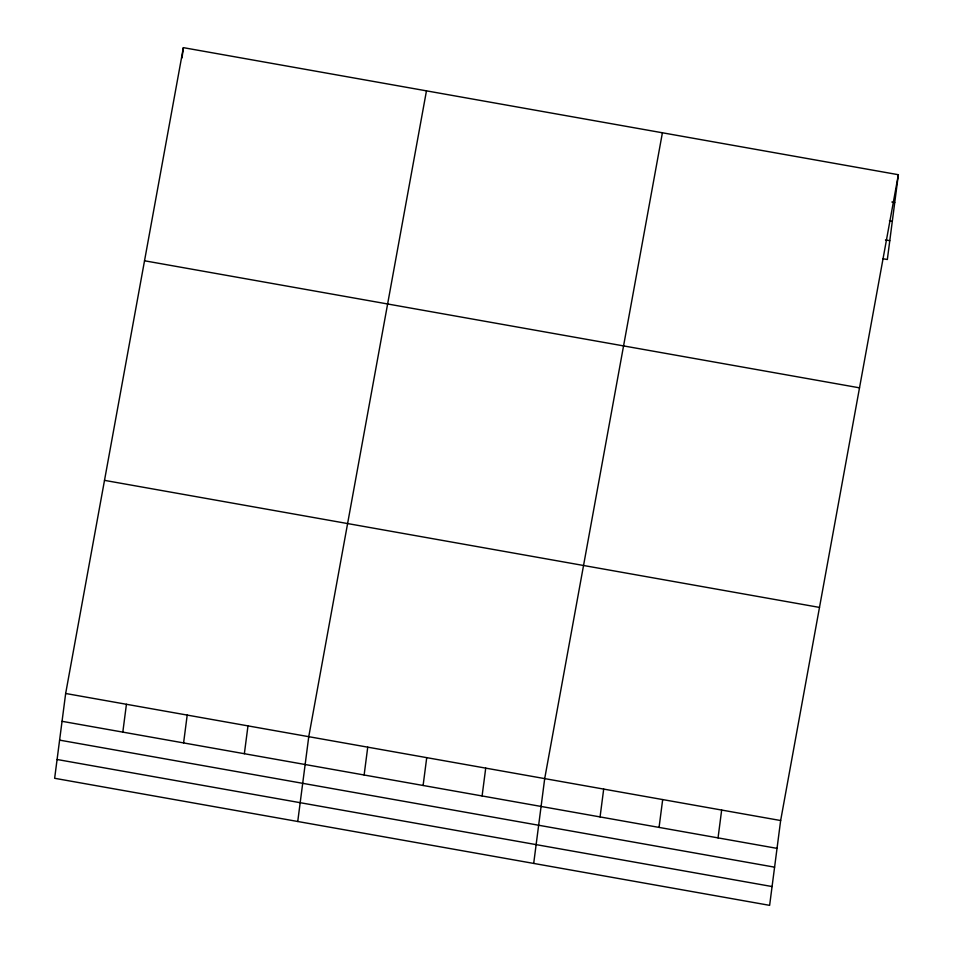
<?xml version="1.0" encoding="UTF-8"?>
<svg xmlns="http://www.w3.org/2000/svg" width="953" height="953" viewBox="0 0 953 953"><rect width="100%" height="100%" fill="white"/><g stroke="black" fill="none" stroke-linecap="round" stroke-linejoin="round"><path stroke-width="1.43" d="M65.662 693.486L54.643 778.291L769.631 905.35L780.65 820.533L898.357 174.709L183.369 47.65L65.662 693.486L780.65 820.533M182.035 57.907L183.369 47.65M122.818 732.118L126.427 704.279M183.595 742.911L187.205 715.084M244.361 753.716L247.983 725.876M297.741 821.498L308.76 736.681L426.467 90.845M364.129 774.992L367.739 747.164M423.108 785.475L426.73 757.647M482.099 795.958L485.72 768.13M533.692 863.418L544.699 778.613L662.406 132.777M600.068 816.924L603.69 789.096M659.059 827.407L662.68 799.567M718.05 837.89L721.659 810.05M898.357 174.709L887.338 259.514L883.026 258.751M891.865 202.024L894.748 202.536M889.423 220.834L892.306 221.346M885.468 239.953L889.78 240.716M144.522 260.777L859.511 387.835M104.496 480.36L819.497 607.418M62.04 721.314L777.04 848.373M59.598 740.124L774.598 867.17M57.085 759.493L772.073 886.552"/></g></svg>
